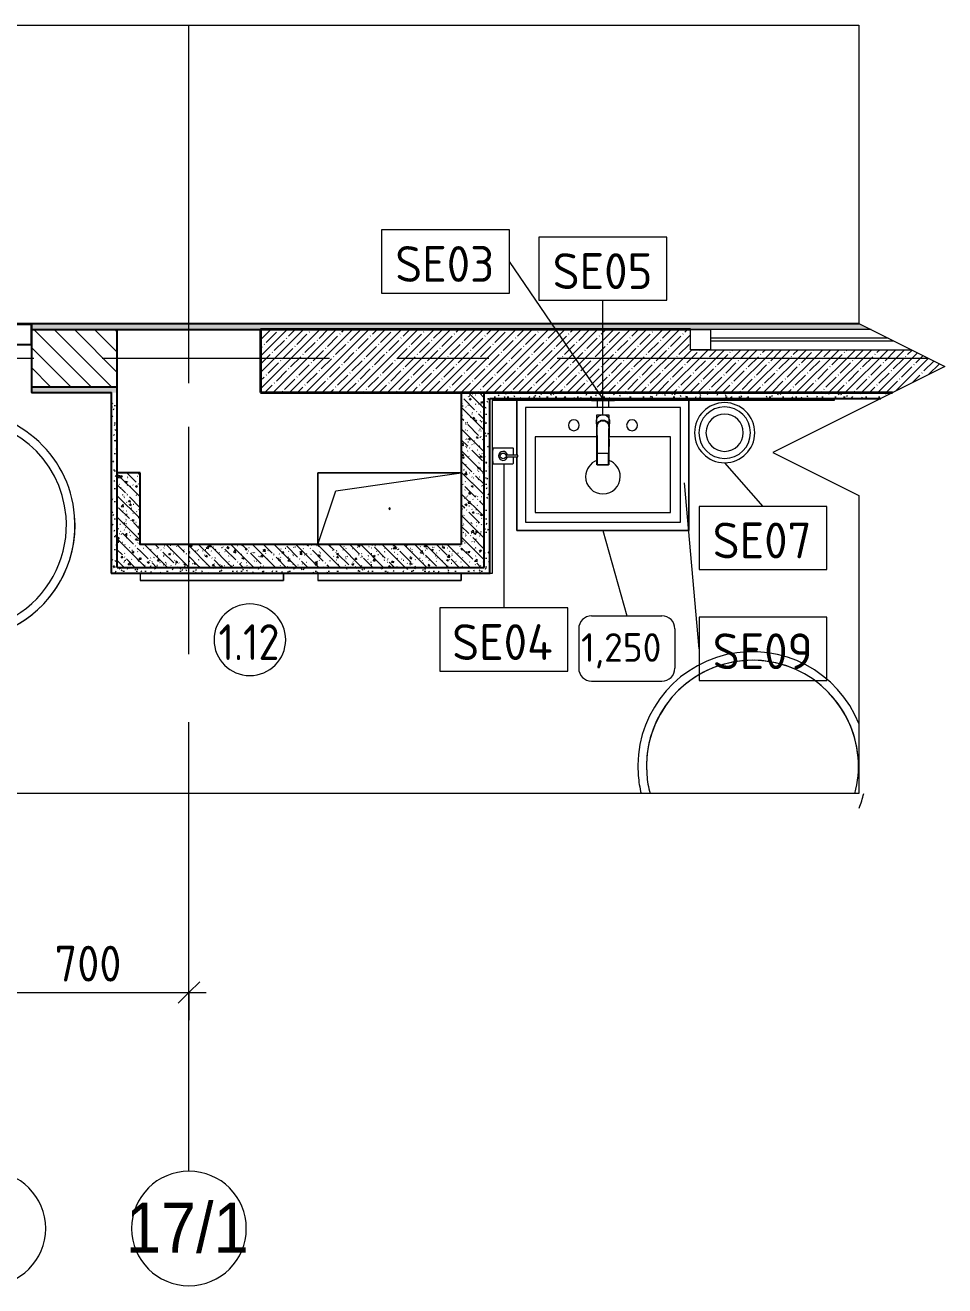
# Model space of a CAD drawing. Header units: millimetres. Extents: x 3991 to 282775, y -8553 to 29560.
# Drawn here: x 83486 to 86695, y 4562 to 8963 of the extents above; entities that cross this region are included whole.
import ezdxf

# ---------------------------------------------------------------- set-up
doc = ezdxf.new("R2010")
doc.units = ezdxf.units.MM
doc.linetypes.add('Осевая', pattern=[1587.5, 317.5, -238.125, 793.75, -238.125])
for name, color, linetype, lineweight, true_color in [('0-1', 7, 'Continuous', 9, 0x4994b4), ('A-GENM-1', 7, 'Continuous', 9, 0x4994b4), ('A-WALL-1', 7, 'Continuous', 25, 0x3c3c3c), ('A-WALL-2', 7, 'Continuous', 35, 0x3c3c3c), ('A-WALL-FNSH-1', 7, 'Continuous', 15, 0x3c3c3c), ('P-SANR-FIXT-1', 7, 'Continuous', 15, 0x4994b4), ('P-SANR-FIXT-2', 7, 'Continuous', 9, 0x4994b4)]:
    doc.layers.add(name, color=color, linetype=linetype, lineweight=lineweight, true_color=true_color)
for name, color, linetype, lineweight in [('A-ANNO-DIMS', 7, 'Continuous', 9), ('A-ANNO-DIMS-50', 7, 'Continuous', 9), ('A-AREA-IDEN', 7, 'Continuous', 9), ('A-DETL-GENF', 7, 'Continuous', 9), ('A-GENM', 7, 'Continuous', 9), ('A-GLAZ', 7, 'Continuous', 9), ('A-GLAZ-1', 7, 'Continuous', 15), ('A-GLAZ-CWMG', 7, 'Continuous', 9), ('A-GLAZ-CWMG-1', 7, 'Continuous', 25), ('A-WALL', 7, 'Continuous', 9), ('I-FURN', 7, 'Continuous', 9), ('I-FURN-IDEN', 7, 'Continuous', 9), ('I-WALL', 7, 'Continuous', 9), ('P-SANR-FIXT-IDEN', 7, 'Continuous', 9), ('Оси', 7, 'Continuous', 9), ('Оси-1', 7, 'Continuous', 20), ('Оси-2', 7, 'Осевая', 9)]:
    doc.layers.add(name, color=color, linetype=linetype, lineweight=lineweight)
doc.styles.add('Arial', font='arial.ttf', dxfattribs={"width": 0.9, "height": 175})
doc.styles.add('GOST Common', font='GOST_Common.ttf', dxfattribs={"height": 100})
doc.styles.add('GOST Common_1', font='GOST_Common.ttf', dxfattribs={"height": 125})
doc.styles.add('GOST Common_2', font='GOST_Common.ttf', dxfattribs={"width": 0.9, "height": 125})
doc.styles.add('ISOCPEUR', font='isocpeur.ttf', dxfattribs={"width": 0.9, "height": 125})
doc.dimstyles.new('ISO-2_5_0_9К_БОЛЬШОЙ', dxfattribs={"dimscale": 304.8, "dimtxt": 124.497647, "dimasz": 0.246063, "dimexe": 0.19685, "dimexo": 0.492126, "dimgap": 0, "dimtad": 1, "dimdec": 0, "dimrnd": 10, "dimzin": 0, "dimdsep": 46, "dimtxsty": 'ISOCPEUR', "dimblk1": 'OBLIQUE', "dimblk2": 'OBLIQUE', "dimsah": 1, "dimcen": 0.09, "dimdle": 0.19685, "dimazin": 0, "dimtfac": 1, "dimtdec": 4, "dimtix": 1, "dimtmove": 0, "dimatfit": 3, "dimfxl": 1, "dimtvp": 1, "dimtolj": 1, "dimtzin": 0, "dimarcsym": 2})
pattern_1 = [(135, (22897.75, 0), (-37.717076, -37.717076), [53.34, -8.89, 1.778, -8.89]), (135, (22897.75, 37.694), (-37.717076, -37.717076), []), (50, (22897.75, 0), (63.763904, -5.57885), [6.667, -73.342]), (355, (22897.75, 0), (-12.334876, 66.869514), [5.334, -58.674]), (100.451, (22903.065, -0.465), (51.43036, 61.29098), [5.667, -62.332]), (46.184, (22897.75, 17.78), (94.87722, -14.71484), [10.001, -110.014]), (96.636, (22905.66, 16.55), (83.09115, 86.5993), [8.5, -93.497]), (351.184, (22897.75, 17.78), (83.09204, 86.59928), [8.001, -88.011]), (21, (22906.64, 13.335), (53.064487, -35.792726), [6.667, -73.342]), (326, (22906.64, 13.335), (21.63066, 64.46546), [5.334, -58.674]), (71.451, (22911.06, 10.35), (74.69646, 28.67237), [5.667, -62.332]), (37.5, (22897.75, 0), (1.080413, 29.594271), [1.676, -56.286, 1.676, -57.887, -58.896]), (37.5, (22897.75, 0), (1.080413, 29.594271), [-117.526, 1.676, -57.22]), (7.5, (22897.75, 0), (23.386368, 35.063507), [1.676, -32.283, 1.676, -54.953, -22.447]), (7.5, (22897.75, 0), (23.386368, 35.063507), [-90.589, 1.676, -20.771]), (327.5, (22877.926, 0), (47.456567, -2.005468), [1.676, -20.549, 1.676, -67.666, -92.011]), (327.5, (22877.926, 0), (47.456567, -2.005468), [-91.567, 1.676, -90.335]), (317.5, (22869.036, 0), (51.844948, 8.89904), [1.676, -27.216, 1.676, -44.374, -65.341]), (317.5, (22869.036, 0), (51.844948, 8.89904), [-74.943, 1.676, -63.665])]
pattern_2 = [(0, (22897.75, 0), (60.96, 15.24), [5.029, -40.691, 5.029, -40.691, -243.84]), (0, (22897.75, 0), (60.96, 15.24), [-91.44, 5.029, -86.411, 5.029, -40.691, -106.68]), (0, (22897.75, 0), (60.96, 15.24), [-228.6, 5.029, -25.451, 5.029, -71.171]), (120, (22920.61, 7.62), (-43.678227, 45.1729086), [5.029, -40.691, 5.029, -40.691, -243.84]), (120, (22920.61, 7.62), (-43.678227, 45.1729086), [-91.44, 5.029, -86.411, 5.029, -40.691, -106.68]), (120, (22920.61, 7.62), (-43.678227, 45.1729086), [-228.6, 5.029, -25.451, 5.029, -71.171]), (240, (22928.23, 38.1), (-17.281773, -60.4129086), [5.029, -40.691, 5.029, -40.691, -243.84]), (240, (22928.23, 38.1), (-17.281773, -60.4129086), [-91.44, 5.029, -86.411, 5.029, -40.691, -106.68]), (240, (22928.23, 38.1), (-17.281773, -60.4129086), [-228.6, 5.029, -25.451, 5.029, -71.171])]

# ---------------------------------------------------------------- blocks, each defined once
blk = doc.blocks.new('GM_Отверстие прямоугольное _в плите_ - Отверстие-V42-Фрагмент 1_5')
at = {"layer": 'A-GENM'}
for p, q in [((-250, -125), (-250, 125)), ((-250, 125), (250, 125)), ((250, 125), (-250, 125)), ((-250, 125), (-250, -125)), ((-187.5, 62.5), (250, 125)), ((-250, -125), (-187.5, 62.5))]:
    blk.add_line(p, q, dxfattribs=at)
for start, end in [(360, 180), (180, 360)]:
    blk.add_arc((0, 0), 2.5, start, end, dxfattribs=at)
blk = doc.blocks.new('ПУФ - 1_53-V44-Фрагмент 1_5')
at = {"layer": 'I-FURN'}
for radius, start, end in [(400, 153.9177, 161.4971), (400, 153.9177, 161.4971), (370, 160.3474, 180), (370, 160.3474, 180), (370, 360, 10.3083), (370, 0, 10.3083), (400, 360, 9.1706), (400, 0, 9.1706), (370, 180, 360), (370, 180, 201.1765), (370, 201.1765, 360), (400, 196.8048, 360), (400, 196.8048, 360)]:
    blk.add_arc((0, 0), radius, start, end, dxfattribs=at)
blk = doc.blocks.new('ПУФ - 1_53-V45-Фрагмент 1_5')
at = {"layer": 'I-FURN'}
for radius, start, end in [(400, 360, 180), (400, 40, 180), (370, 360, 180), (370, 0, 180), (400, 30, 40), (400, 0, 30), (400, 180, 360), (370, 180, 360), (370, 180, 360), (400, 180, 360)]:
    blk.add_arc((0, 0), radius, start, end, dxfattribs=at)
blk = doc.blocks.new('Мойка кухонная - Раковина Roca Victoria-N Unik 600х460 мм-V52-Фрагмент 1_5')
at = {"layer": 'P-SANR-FIXT-2'}
for p, q in [((270, 0), (-270, 0)), ((-270, 0), (-270, -400)), ((270, -400), (270, 0)), ((-21.2, -102.3), (-236.6, -102.3)), ((-236.6, -102.3), (-236.6, -366.4)), ((236.1, -102.3), (21.2, -102.3)), ((236.1, -366.4), (236.1, -102.3)), ((-236.6, -366.4), (236.1, -366.4)), ((-270, -400), (270, -400))]:
    blk.add_line(p, q, dxfattribs=at)
for centre, radius, start, end in [((-101.6, -61.9), 19, 90, 180), ((-101.6, -61.9), 19, 360, 90), ((101.6, -61.9), 19.1, 360, 180), ((-101.6, -61.9), 19, 180, 270), ((-101.6, -61.9), 19.1, 270, 360), ((0, -61.9), 19, 30.8434, 34.6789), ((101.6, -61.9), 19.1, 180, 360), ((0, -241.3), 60.5, 110.3552, 180), ((0, -241.3), 60.5, 109.1499, 110.1753), ((0, -241.3), 60.5, 69.8208, 70.6673), ((0, -241.3), 60.5, 360, 69.6409), ((0, -241.3), 60.5, 180, 360)]:
    blk.add_arc(centre, radius, start, end, dxfattribs=at)
blk = doc.blocks.new('сифон - Для раковины-V58-Фрагмент 1_5')
at = {"layer": 'P-SANR-FIXT-1'}
for p, q in [((226.1, 20), (203, 20)), ((227, 40), (226.1, 40)), ((226.1, -40), (226.1, 40)), ((203, -20), (226.1, -20)), ((226.1, -40), (227, -40))]:
    blk.add_line(p, q, dxfattribs=at)
blk = doc.blocks.new('смеситель для раковины - Default-V59-Фрагмент 1_5')
at = {"layer": '0-1'}
for p, q in [((-21.8, -15.6), (-22.8, -3)), ((-18.9, -7.6), (-19.6, -9.7)), ((22.8, -3), (21.8, -15.6)), ((-20.4, -97.4), (-20.3, -110)), ((-19.8, -111.8), (19.8, -111.8)), ((20.3, -110), (20.4, -97.4)), ((-19.8, -151.6), (19.7, -151.6))]:
    blk.add_line(p, q, dxfattribs=at)
at = {"layer": '0-1', "flags": 128}
for points in [[(12.1, 0.1), (16.4, -3.8), (19.5, -8.8), (21, -14.5), (21, -16)], [(-21.1, -22.2), (-21.1, -24.2), (-21.1, -63.3), (-21.1, -93.2)], [(-20, -10.8), (-20.8, -13.2), (-20.9, -15.4)], [(21, -17), (21.2, -25.7), (21, -77.4), (21, -111.4)], [(20.8, -150.6), (20.7, -150.2), (20.7, -148.7), (20.8, -147.4), (20.8, -146.2), (20.9, -129.6), (21.1, -62.9), (21.1, -88)], [(-20.7, -150.6), (-20.7, -150.2), (-20.7, -149.2), (-20.7, -148.3), (-20.7, -146.9), (-20.7, -145.4), (-20.8, -134.7), (-21.1, -93.2)], [(20.9, -146.2), (20.9, -147.7), (20.8, -148.8), (20.8, -149.8), (20.8, -150.4), (20.7, -151.2), (20.5, -151.4), (20.3, -151.5), (20.1, -151.6), (19.7, -151.6)]]:
    blk.add_lwpolyline(points, dxfattribs=at)
at = {"layer": 'P-SANR-FIXT-1'}
for p, q in [((-21, -151.6), (-21, 23)), ((-21, 23), (21, 23)), ((21, 23), (21, -151.6)), ((-22.9, -0.9), (-22.9, -0.3)), ((22.9, -0.9), (22.5, -5)), ((22.9, -0.3), (22.9, -0.9)), ((-19.8, -111.8), (-19.7, -144)), ((19.7, -144), (19.8, -111.8)), ((20, -126.2), (19.9, -131)), ((20, -108.6), (20, -111.3)), ((20, -113.5), (20, -115.7)), ((21, -151.6), (-21, -151.6)), ((19.9, -133.6), (19.9, -136.7)), ((19.9, -140.7), (19.9, -143.1))]:
    blk.add_line(p, q, dxfattribs=at)
at = {"layer": 'P-SANR-FIXT-1', "flags": 128}
for points in [[(-4.7, 2.1), (-6.1, 1.8), (-9.8, 0.4)], [(2.7, 2.4), (2.1, 2.5), (-2.1, 2.5), (-2.7, 2.4)], [(-0.6, 3.9), (-0.3, 3.9), (-0.1, 3.9), (0.1, 3.9), (0.3, 3.9), (0.6, 3.9)], [(9.8, 0.4), (6.1, 1.8), (5.1, 2)], [(-21.1, -88.1), (-20.9, -138.9), (-20.9, -145.3), (-20.8, -150.2), (-20.7, -149.4), (-20.7, -143.7), (-20.8, -118.3), (-21, -67.6), (-21.1, -42.2), (-21.1, -16.9)], [(-12.1, -0.9), (-13.1, -1.6), (-15.9, -4.1)], [(15.9, -4.1), (13.1, -1.6), (12.1, -0.9)], [(21.1, -16.9), (21.1, -42.2), (21, -67.6), (20.8, -118.3), (20.7, -143.7), (20.7, -149.4), (20.8, -150.2), (20.9, -145.3), (20.9, -138.9), (21.1, -88.1)], [(21.8, -15.2), (22.1, -10.8), (22.3, -7.9), (22.5, -5.6), (22.7, -3.2), (22.9, -0.9)], [(-20, -119.8), (-20, -111), (-20, -109.4)], [(-19.9, -138.3), (-19.9, -133.8), (-19.9, -125.8)], [(20, -117.9), (20, -119.9), (20, -123.6)]]:
    blk.add_lwpolyline(points, dxfattribs=at)
at = {"layer": 'P-SANR-FIXT-1'}
for centre, major_axis, ratio, start_param, end_param in [((0, -17.2), (20.8, 0), 0.98634, 1.799765, 2.014602), ((0, -17.2), (18.5, 0), 0.986286, 1.529552, 1.612041), ((0, -17.2), (20.8, 0), 0.98634, 1.126997, 1.369237), ((0, -17.2), (20.8, 0), 0.98634, 3.193059, 3.245131), ((0, -17.2), (20.8, 0), 0.98634, 2.841808, 2.987825), ((0, -17.2), (20.8, 0), 0.98634, 0.153768, 0.299784), ((0, -17.2), (20.8, 0), 0.98634, 6.179646, 6.231719), ((-19.8, -109.7), (0.5, 0.002), 0.095848, 1.570429, 2.347364), ((19.8, -109.7), (-0.5, 0.002), 0.095846, 3.935935, 4.712983)]:
    blk.add_ellipse(centre, major_axis=major_axis, ratio=ratio, start_param=start_param, end_param=end_param, dxfattribs=at)
for points, knots in [([(-22.9, -0.3), (-22.9, 2.5), (-22.3, 6.4), (-20, 11.4), (-17.7, 14.7), (-14.9, 17.6), (-11.6, 20), (-7.9, 21.7), (-4.5, 22.6), (-1.5, 23), (1.9, 23), (6, 22.4), (10, 20.8), (12.8, 19.1), (14.8, 17.5), (16.7, 15.8), (18.8, 13.3), (21.9, 8.1), (22.9, 3.2), (22.9, -0.3)], [0, 0, 0, 0, 0.111111, 0.166667, 0.222222, 0.277778, 0.333333, 0.388889, 0.444444, 0.479167, 0.513889, 0.583333, 0.652778, 0.6875, 0.722222, 0.756944, 0.791667, 0.861111, 1, 1, 1, 1]), ([(21.1, -16.4), (21.1, -16), (21, -15.1), (20.8, -13.8), (20.6, -12.6), (20.3, -11.7), (20.2, -11.2), (20, -10.9), (19.9, -10.5), (19.7, -9.9), (19.3, -9), (18.6, -7.6), (17.7, -6.2), (17, -5.2), (16.4, -4.5), (15.8, -3.8), (15, -3), (13.9, -2), (12.7, -1.2), (11.7, -0.5), (10.9, -0.1), (10.1, 0.3), (9, 0.9), (6.9, 1.7), (2.6, 2.8), (-2.6, 2.8), (-6.9, 1.7), (-9.2, 0.7), (-11.2, -0.2), (-13.2, -1.5), (-14.9, -2.9), (-16.1, -4.2), (-17.3, -5.5), (-18.5, -7.2), (-19.6, -9.3), (-20.7, -12.4), (-21.1, -14.8), (-21.1, -16.4)], [0, 0, 0, 0, 0.027778, 0.055556, 0.083333, 0.097222, 0.104167, 0.111111, 0.118056, 0.125, 0.138889, 0.166667, 0.194444, 0.208333, 0.222222, 0.236111, 0.25, 0.277778, 0.305556, 0.319444, 0.333333, 0.347222, 0.361111, 0.388889, 0.444444, 0.555556, 0.611111, 0.638889, 0.666667, 0.708333, 0.75, 0.770833, 0.791667, 0.833333, 0.875, 0.916667, 1, 1, 1, 1]), ([(-15.4, -2.7), (-15.3, -2.6), (-14.5, -1.7), (-12.8, -0.2), (-10.9, 1), (-10, 1.5)], [0.4875302, 0.4875302, 0.4875302, 0.4875302, 0.5, 0.6, 0.7, 0.7, 0.7, 0.7]), ([(-9.5, 1.7), (-8.7, 2.1), (-6.8, 2.9), (-3.8, 3.7), (-1.6, 3.9), (-0.6, 3.9)], [0.7162377, 0.7162377, 0.7162377, 0.7162377, 0.8, 0.9, 1, 1, 1, 1]), ([(-5.8, 0.7), (-5.1, 0.9), (-2, 1.6), (3.8, 1.6), (10.7, -1.1), (15, -4.8), (16.9, -7.4), (17.3, -8)], [-0.5890495, -0.5890495, -0.5890495, -0.5890495, -0.5555556, -0.4444444, -0.3333333, -0.2222222, -0.1898256, -0.1898256, -0.1898256, -0.1898256]), ([(-0.6, 3), (-0.6, 3.1), (-0.6, 3.3), (-0.6, 3.6), (-0.6, 3.8), (-0.6, 3.9), (-0.6, 3.9)], [0.1818182, 0.1818182, 0.1818182, 0.1818182, 0.3636364, 0.5454545, 0.7272727, 1, 1, 1, 1]), ([(0.6, 3.1), (0.6, 3.2), (0.6, 3.3), (0.6, 3.6), (0.6, 3.8), (0.6, 3.9), (0.6, 3.9)], [0.2272727, 0.2272727, 0.2272727, 0.2272727, 0.3636364, 0.5454545, 0.7272727, 1, 1, 1, 1]), ([(3.5, 3.6), (4.7, 3.4), (8, 2.6), (12.9, 0), (16.7, -3.9), (19, -7.6), (20.2, -10.6), (20.7, -12.8), (20.9, -13.9), (20.9, -14)], [0.0908638, 0.0908638, 0.0908638, 0.0908638, 0.2, 0.4, 0.6, 0.7, 0.8, 0.9, 0.9080467, 0.9080467, 0.9080467, 0.9080467]), ([(-22.9, -0.9), (-22.9, -1.5), (-22.8, -2.5), (-22.7, -3.8), (-22.6, -4.8), (-22.5, -5.7), (-22.4, -6.6), (-22.3, -7.5), (-22.2, -8.7), (-22.1, -10.1), (-22, -12.1), (-21.9, -13.9), (-21.8, -15.2)], [0, 0, 0, 0, 0.166667, 0.25, 0.333333, 0.416667, 0.5, 0.583333, 0.666667, 0.75, 0.833333, 1, 1, 1, 1]), ([(-21.8, -15.2), (-21.8, -16.2), (-21.7, -18.4), (-21.6, -22.6), (-21.5, -27.6), (-21.4, -33.2), (-21.4, -38.3), (-21.3, -42.6), (-21.3, -45.9), (-21.3, -49.3), (-21.3, -52.8), (-21.2, -55.7), (-21.2, -58), (-21.2, -59.8), (-21.2, -61.5), (-21.2, -63.9), (-21.2, -66.8), (-21.2, -70.4), (-21.2, -73.9), (-21.1, -77.5), (-21.1, -82.2), (-21.1, -85.7), (-21.1, -88.1)], [0, 0, 0, 0, 0.083333, 0.166667, 0.25, 0.333333, 0.416667, 0.458333, 0.5, 0.541667, 0.583333, 0.625, 0.645833, 0.666667, 0.6875, 0.708333, 0.75, 0.791667, 0.833333, 0.875, 0.916667, 1, 1, 1, 1]), ([(-21.1, -16.9), (-21.1, -15.9), (-21, -14.3), (-20.6, -12.1), (-20.1, -10.6), (-19.6, -9), (-18.7, -7.1), (-17.6, -5.3), (-16.6, -4.1), (-16.4, -3.7)], [0, 0, 0, 0, 0.1, 0.15, 0.2, 0.25, 0.3, 0.4, 0.4433431, 0.4433431, 0.4433431, 0.4433431]), ([(-21.1, -18.4), (-21.1, -19.2), (-21.1, -20.8), (-21.1, -23.1), (-21.1, -25), (-21, -26.5), (-21, -27.6), (-21, -28.6), (-21, -30), (-21, -31.7), (-21, -33.4), (-21, -34.6), (-20.9, -35.2), (-20.9, -35.7), (-20.9, -36.3), (-20.9, -36.9), (-20.9, -38.1), (-20.9, -39.8), (-20.9, -41.4), (-20.8, -42.8), (-20.8, -44.1), (-20.8, -45.8), (-20.8, -48.6), (-20.7, -53.5), (-20.6, -60.7), (-20.6, -68.9), (-20.5, -76.5), (-20.5, -85.7), (-20.4, -92.7), (-20.4, -97.4)], [0, 0, 0, 0, 0.027778, 0.055556, 0.083333, 0.097222, 0.111111, 0.125, 0.138889, 0.166667, 0.194444, 0.208333, 0.215278, 0.222222, 0.229167, 0.236111, 0.25, 0.277778, 0.305556, 0.319444, 0.333333, 0.361111, 0.388889, 0.444444, 0.555556, 0.666667, 0.75, 0.833333, 1, 1, 1, 1]), ([(-20, -10.9), (-20.1, -11.4), (-20.5, -12.6), (-20.7, -13.9), (-20.8, -14.6)], [0, 0, 0, 0, 0.4, 1, 1, 1, 1]), ([(-20.7, -19.9), (-20.7, -17.5), (-20.1, -14), (-18.8, -10.8), (-18.3, -9.9)], [-1, -1, -1, -1, -0.8888889, -0.842663, -0.842663, -0.842663, -0.842663]), ([(-17.1, -5.5), (-17.4, -6), (-18.3, -7.2), (-19, -8.5), (-19.3, -9.3)], [0.2222222, 0.2222222, 0.2222222, 0.2222222, 0.4444444, 0.7777778, 0.7777778, 0.7777778, 0.7777778]), ([(-17.2, -8), (-16.9, -7.4), (-15.8, -6), (-14.7, -4.7), (-13.9, -4)], [-0.81017436, -0.81017436, -0.81017436, -0.81017436, -0.77777778, -0.73140311, -0.73140311, -0.73140311, -0.73140311]), ([(-12.3, -2.7), (-11.7, -2.2), (-10.3, -1.2), (-8.7, -0.4), (-7.8, 0)], [-0.69972199, -0.69972199, -0.69972199, -0.69972199, -0.66666667, -0.62017928, -0.62017928, -0.62017928, -0.62017928]), ([(19.9, -10.7), (19.6, -9.7), (18.7, -7.9), (17.6, -6.2), (17.1, -5.5)], [0.0231952, 0.0231952, 0.0231952, 0.0231952, 0.4444444, 0.7777778, 0.7777778, 0.7777778, 0.7777778]), ([(18.3, -9.9), (18.8, -10.8), (20.1, -14), (20.7, -17.5), (20.7, -19.9)], [-0.1575276, -0.1575276, -0.1575276, -0.1575276, -0.1111111, 0, 0, 0, 0]), ([(20.8, -14.6), (20.7, -14.1), (20.6, -13.1), (20.4, -12.1), (20.2, -11.7)], [0, 0, 0, 0, 0.4444444, 0.7777778, 0.7777778, 0.7777778, 0.7777778]), ([(20.4, -97.4), (20.4, -91.1), (20.5, -81.8), (20.6, -69.7), (20.7, -60), (20.7, -52.6), (20.8, -47.4), (20.8, -45.2), (20.8, -43.5), (20.9, -41.8), (20.9, -39.8), (20.9, -37.7), (20.9, -36.2), (20.9, -35.4), (21, -34.1), (21, -32.6), (21, -31), (21, -29.7), (21, -28.6), (21, -27.7), (21, -26.8), (21.1, -25.6), (21.1, -22.9), (21.1, -20.4), (21.1, -18.4)], [0, 0, 0, 0, 0.222222, 0.333333, 0.444444, 0.583333, 0.618056, 0.652778, 0.670139, 0.6875, 0.722222, 0.756944, 0.774306, 0.782986, 0.791667, 0.826389, 0.84375, 0.861111, 0.878472, 0.887153, 0.895833, 0.913194, 0.930556, 1, 1, 1, 1]), ([(21.1, -88.1), (21.1, -85.1), (21.1, -80.6), (21.2, -74.5), (21.2, -69.9), (21.2, -65.1), (21.2, -60), (21.2, -55.1), (21.3, -50.9), (21.3, -47.5), (21.3, -44.7), (21.3, -42.6), (21.4, -41), (21.4, -39.8), (21.4, -38.7), (21.4, -37.3), (21.4, -35.8), (21.4, -34.1), (21.5, -32.1), (21.5, -29.7), (21.5, -27), (21.6, -24.6), (21.7, -21.6), (21.7, -18.3), (21.8, -16.1), (21.8, -15.2)], [0, 0, 0, 0, 0.071429, 0.107143, 0.142857, 0.178571, 0.214286, 0.25, 0.285714, 0.321429, 0.357143, 0.392857, 0.410714, 0.428571, 0.446429, 0.464286, 0.5, 0.535714, 0.571429, 0.625, 0.678571, 0.732143, 0.785714, 0.892857, 1, 1, 1, 1]), ([(-19.8, -109.7), (-19.8, -110.1), (-19.8, -110.9), (-19.8, -111.7), (-19.8, -111.8), (-19.8, -111.8)], [0, 0, 0, 0, 0.2, 0.4, 0.5304452, 0.5304452, 0.5304452, 0.5304452]), ([(19.8, -111.8), (19.8, -111.8), (19.8, -111.7), (19.8, -110.9), (19.8, -110.1), (19.8, -109.7)], [0.4695252, 0.4695252, 0.4695252, 0.4695252, 0.6, 0.8, 1, 1, 1, 1]), ([(-19.8, -151.6), (-19.8, -151.6), (-19.8, -151.4), (-19.8, -149.9), (-19.9, -148), (-19.9, -147.3)], [0.5274141, 0.5274141, 0.5274141, 0.5274141, 0.6, 0.8, 0.9038771, 0.9038771, 0.9038771, 0.9038771]), ([(-19.7, -144), (-19.7, -145.5), (-19.7, -148.5), (-19.7, -151.2), (-19.7, -151.6), (-19.8, -151.6)], [0, 0, 0, 0, 0.2, 0.4, 0.5271653, 0.5271653, 0.5271653, 0.5271653]), ([(19.7, -151.6), (19.7, -151.6), (19.7, -151.6), (19.7, -151.2), (19.7, -150), (19.7, -148.3), (19.7, -146.2), (19.7, -144.8), (19.7, -144)], [0.4725879, 0.4725879, 0.4725879, 0.4725879, 0.5, 0.6, 0.7, 0.8, 0.9, 1, 1, 1, 1]), ([(19.9, -147.4), (19.9, -148), (19.8, -149.3), (19.8, -150.7), (19.8, -151.5), (19.8, -151.6), (19.7, -151.6)], [0.1, 0.1, 0.1, 0.1, 0.2, 0.3, 0.4, 0.4724791, 0.4724791, 0.4724791, 0.4724791])]:
    blk.add_open_spline(points, degree=3, knots=knots, dxfattribs=at)
for points in [[(0.6, 3.9), (1.2, 3.9), (1.8, 3.9), (2.5, 3.8)], [(-22.6, -4.9), (-22.8, -3.6), (-22.9, -2.2), (-22.9, -0.9)], [(20.7, -87.3), (20.7, -87.4), (20.7, -87.5), (20.6, -87.8), (20.5, -87.9), (20.5, -88)], [(-20.8, -88.2), (-20.7, -88.2), (-20.6, -88.2), (-20.5, -88.2)], [(-19.8, -110.9), (-19.8, -110.6), (-19.8, -110.3), (-19.8, -110)], [(-19.8, -111.8), (-19.8, -111.8), (-19.8, -111.8), (-19.8, -111.8)], [(19.8, -110), (19.8, -110.3), (19.8, -110.6), (19.8, -110.9)], [(19.8, -111.8), (19.8, -111.8), (19.8, -111.8), (19.8, -111.8)]]:
    blk.add_open_spline(points, degree=3, dxfattribs=at)
blk = doc.blocks.new('TOY_Диспансер мыло - Дозатор Elegance new 11654 019001 хром-30642362-Фрагмент 1_5')
at = {"layer": 'A-GENM-1'}
for p, q in [((127.9, 96.6), (122.2, 96.6)), ((122.2, 96.6), (122.2, 81.7)), ((127.9, 81.7), (127.9, 96.6)), ((97.5, 79.7), (97.5, 12)), ((122.2, 81.7), (99.5, 81.7)), ((122.2, 81.7), (102.9, 81.7)), ((122.2, 82.7), (122.2, 55.3)), ((127.9, 55.3), (127.9, 82.7)), ((146.9, 81.7), (127.9, 81.7)), ((150.5, 81.7), (127.9, 81.7)), ((152.5, 12), (152.5, 79.7)), ((99.5, 10), (105, 10)), ((145, 10), (105, 10)), ((105, 10), (105, 7.5)), ((145, 7.5), (145, 10)), ((145, 10), (150.5, 10))]:
    blk.add_line(p, q, dxfattribs=at)
blk.add_circle((125, 45.7), 10, dxfattribs=at)
for centre, radius, start, end in [((99.5, 79.7), 2, 90, 180), ((125, 45.7), 15.7, 100.4353, 79.365), ((150.5, 79.7), 2, 360, 90), ((99.5, 12), 2, 180, 270), ((150.5, 12), 2, 270, 360)]:
    blk.add_arc(centre, radius, start, end, dxfattribs=at)
blk = doc.blocks.new('мусорная корзина - Round_ Metal-30590745-Фрагмент 1_5')
at = {"layer": 'P-SANR-FIXT-1'}
for radius, start, end in [(105, 0, 180), (90, 360, 180), (65, 0, 180), (105, 180, 360), (90, 180, 360), (65, 180, 360)]:
    blk.add_arc((0, 0), radius, start, end, dxfattribs=at)
blk = doc.blocks.new('Мебель_универсальная - 1_5р-31046418-Фрагмент 1_5')
at = {"layer": 'I-FURN'}
for p, q in [((61490, 7049), (60990, 7049)), ((60990, 7049), (61490, 7049)), ((60990, 7049), (60990, 7024)), ((60990, 7049), (60990, 7024)), ((61490, 7024), (61490, 7049)), ((61490, 7049), (61490, 7024)), ((61490, 7024), (60990, 7024)), ((60990, 7024), (61490, 7024))]:
    blk.add_line(p, q, dxfattribs=at)
blk = doc.blocks.new('Прямоугольный импост - 50 x 70 мм-31700031-Фрагмент 1_5')
at = {"layer": 'A-GLAZ-CWMG-1'}
for p, q in [((-70, 35), (0, 35)), ((-70, -35), (-70, 35)), ((0, 35), (0, -35)), ((0, -35), (-70, -35))]:
    blk.add_line(p, q, dxfattribs=at)
blk = doc.blocks.new('120_Окно_СКБ_1Ст - 120_Окно_СКБ_1Ст 400х1200 EI30-V67-Фрагмент 1_5')
at = {"layer": 'A-GLAZ'}
for p, q in [((30, 110), (-600, 110)), ((90, 80), (-530, 80)), ((110, 70), (-530, 70)), ((-600, 40), (170, 40))]:
    blk.add_line(p, q, dxfattribs=at)
at = {"layer": 'A-GLAZ-1'}
for p, q in [((-600, 40), (-600, 110)), ((-600, 110), (-530, 110)), ((-530, 110), (-530, 40)), ((-530, 40), (-600, 40))]:
    blk.add_line(p, q, dxfattribs=at)
blk = doc.blocks.new('DET_L_Линия разрыва - М100-30647500-Фрагмент 1_5')
at = {"layer": 'A-DETL-GENF'}
for p, q in [((1191.45735, 300), (1041.45735, 0)), ((1491.45735, -300), (1191.45735, 300)), ((1041.45735, 0), (0, 0)), ((1641.45735, 0), (1491.45735, -300)), ((2682.9147, 0), (1641.45735, 0))]:
    blk.add_line(p, q, dxfattribs=at)
blk = doc.blocks.new('DET_L_Линия разрыва - М100-30647533-Фрагмент 1_5')
at = {"layer": 'A-DETL-GENF'}
blk.add_line((18548.7, 0), (36497.4, 0), dxfattribs=at)
blk = doc.blocks.new('DET_L_Линия разрыва - М100-30647532-Фрагмент 1_5')
at = {"layer": 'A-DETL-GENF'}
blk.add_line((36497.4, 0), (18548.7, 0), dxfattribs=at)
blk = doc.blocks.new('Ось сетки - D8-29747960-Фрагмент 1_5')
at = {"layer": 'Оси-1'}
for start, end in [(360, 180), (180, 360)]:
    blk.add_arc((0, 0), 4, start, end, dxfattribs=at)
blk = doc.blocks.new('DIMBLOCK70-Фрагмент 1_5')
at = {"layer": 'A-ANNO-DIMS-50'}
for p, q in [((83357.8, 5488.5), (83357.8, 5645.5)), ((84057.8, 5488.5), (84057.8, 5645.5)), ((83357.8, 5585.5), (84117.8, 5585.5)), ((83357.8, 5585.5), (83357.8, 5488.5)), ((84057.8, 5585.5), (84057.8, 5488.5))]:
    blk.add_line(p, q, dxfattribs=at)
at = {"layer": 'A-ANNO-DIMS-50', "lineweight": 20}
for p, q in [((83357.8, 5585.5), (83395.3, 5623)), ((84057.8, 5585.5), (84095.3, 5623)), ((83357.8, 5585.5), (83320.3, 5548)), ((84057.8, 5585.5), (84020.3, 5548))]:
    blk.add_line(p, q, dxfattribs=at)
at = {"layer": 'A-ANNO-DIMS-50', "color": 0, "insert": (83589.2, 5748.8), "char_height": 125, "width": 284.429, "attachment_point": 1, "line_spacing_factor": 1.149209, "style": 'ISOCPEUR'}
blk.add_mtext('700', dxfattribs=at)
blk = doc.blocks.new('_Oblique')
at = {"color": 0, "linetype": 'ByBlock', "lineweight": -2}
blk.add_line((-0.5, -0.5), (0.5, 0.5), dxfattribs=at)
blk = doc.blocks.new('Марка_Помещения - Номер-25198446-Фрагмент 1_5')
at = {"layer": 'A-AREA-IDEN'}
for start, end in [(360, 180), (180, 360)]:
    blk.add_arc((0, 0), 2.5, start, end, dxfattribs=at)
blk = doc.blocks.new('Марка_Мебель - В прямоуг_Balcon_Марка-25523697-Фрагмент 1_5')
at = {"layer": 'I-FURN-IDEN'}
for p, q in [((-2.455, 2.278), (2.455, 2.278)), ((-3.355, 1.378), (-3.355, -1.384)), ((3.355, 1.378), (3.355, -1.378)), ((-2.461, -2.278), (2.455, -2.278))]:
    blk.add_line(p, q, dxfattribs=at)
for centre, radius, start, end in [((-2.455, 1.378), 0.9, 90, 180), ((2.455, 1.378), 0.9, 0, 90), ((-2.461, -1.384), 0.893, 180, 270), ((2.455, -1.378), 0.9, 270, 0)]:
    blk.add_arc(centre, radius, start, end, dxfattribs=at)
blk = doc.blocks.new('М_сантехническая_рамка1 - В рамке-30590747-Фрагмент 1_5')
at = {"layer": 'P-SANR-FIXT-IDEN'}
for p, q in [((4.293, 2.24), (-4.639, 2.24)), ((-4.639, 2.24), (-4.639, -2.178)), ((4.293, -2.178), (4.293, 2.24)), ((-4.639, -2.178), (4.293, -2.178))]:
    blk.add_line(p, q, dxfattribs=at)

msp = doc.modelspace()

# ---------------------------------------------------------------- hatches: boundary and pattern name
at = {"layer": 'I-WALL'}
h = msp.add_hatch(dxfattribs=at)
h.set_pattern_fill('FP_13', color=256, style=0, pattern_type=2)
h.set_pattern_definition(pattern_2)
h.paths.add_polyline_path([(86437.7, 7900), (86397.7, 7920), (83507.8, 7920), (83507.8, 7900), (86395, 7900)])
h.paths.add_polyline_path([(81007.8, 7900), (81007.8, 7920), (73607.8, 7920), (73607.8, 7900), (80043, 7900)])
h.paths.add_polyline_path([(71107.8, 7900), (71107.8, 7920), (64737.8, 7920), (64737.8, 7900), (70511.3, 7900)])
h.paths.add_polyline_path([(62237.8, 7900), (62237.8, 7920), (61657.8, 7920), (61657.8, 7900)])
h = msp.add_hatch(dxfattribs=at)
h.set_pattern_fill('FP_12', color=256, style=0, pattern_type=2)
h.set_pattern_definition([(135, (22897.75, 0), (-35.35534, -35.35534), [])])
h.paths.add_polyline_path([(83807.8, 7700), (83807.8, 7900), (83507.8, 7900), (83507.8, 7700), (83617.4, 7700)])
h.paths.add_polyline_path([(81007.8, 7700), (81007.8, 7900), (79807.8, 7900), (79807.8, 7700), (80043, 7700)])
h = msp.add_hatch(dxfattribs=at)
h.set_pattern_fill('FP_4', color=256, style=0, pattern_type=2)
h.set_pattern_definition([(45, (22897.75, 0), (-28.51196, 28.51196), []), (45, (22926.263, 0), (-28.51196, 28.51196), [50.403, -10.081, 1.676, -8.404])])
h.paths.add_polyline_path([(86395, 7680), (86512.3, 7680), (86695, 7771.4), (86577.7, 7830), (85807.8, 7830), (85807.8, 7900), (84307.8, 7900), (84307.8, 7680), (86095, 7680)])
h = msp.add_hatch(dxfattribs=at)
h.set_pattern_fill('FP_13', color=256, style=0, pattern_type=2)
h.set_pattern_definition(pattern_2)
h.paths.add_polyline_path([(83787.8, 7680), (83807.8, 7680), (83807.8, 7700), (83507.8, 7700), (83507.8, 7680), (83786.8, 7680)])
h.paths.add_polyline_path([(81007.8, 7680), (81007.8, 7700), (79827.8, 7700), (79827.8, 7680), (80043, 7680)])
h = msp.add_hatch(dxfattribs=at)
h.set_pattern_fill('FP_13', color=256, style=0, pattern_type=2)
h.set_pattern_definition(pattern_2)
h.paths.add_polyline_path([(83807.8, 7070), (83807.8, 7680), (83787.8, 7680), (83787.8, 7070)])
h = msp.add_hatch(dxfattribs=at)
h.set_pattern_fill('FP_15', color=256, style=0, pattern_type=2)
h.set_pattern_definition(pattern_1)
h.paths.add_polyline_path([(85087.8, 7070), (85087.8, 7680), (85007.8, 7680), (85007.8, 7070)])
h = msp.add_hatch(dxfattribs=at)
h.set_pattern_fill('FP_13', color=256, style=0, pattern_type=2)
h.set_pattern_definition(pattern_2)
h.paths.add_polyline_path([(86472.3, 7660), (86512.3, 7680), (85087.8, 7680), (85087.8, 7660), (86395, 7660)])
h = msp.add_hatch(dxfattribs=at)
h.set_pattern_fill('FP_13', color=256, style=0, pattern_type=2)
h.set_pattern_definition(pattern_2)
h.paths.add_polyline_path([(85087.8, 7050), (85107.8, 7050), (85107.8, 7660), (85087.8, 7660), (85087.8, 7070)])
h = msp.add_hatch(dxfattribs=at)
h.set_pattern_fill('FP_15', color=256, style=0, pattern_type=2)
h.set_pattern_definition(pattern_1)
h.paths.add_polyline_path([(83887.8, 7070), (83887.8, 7400), (83807.8, 7400), (83807.8, 7070)])
h = msp.add_hatch(dxfattribs=at)
h.set_pattern_fill('FP_15', color=256, style=0, pattern_type=2)
h.set_pattern_definition(pattern_1)
h.paths.add_polyline_path([(85007.8, 7070), (85007.8, 7150), (83887.8, 7150), (83887.8, 7070), (84808.9, 7070)])
h = msp.add_hatch(dxfattribs=at)
h.set_pattern_fill('FP_13', color=256, style=0, pattern_type=2)
h.set_pattern_definition(pattern_2)
h.paths.add_polyline_path([(85087.8, 7050), (85087.8, 7070), (83787.8, 7070), (83787.8, 7050), (84808.9, 7050)])

# ---------------------------------------------------------------- linework, layer by layer
at = {"layer": 'A-WALL'}
msp.add_line((83786.8, 7679), (83786.8, 7680), dxfattribs=at)
at = {"layer": 'A-WALL-1'}
for p, q in [((83507.8, 7920), (83507.8, 7680)), ((86397.7, 7920), (83507.8, 7920)), ((83507.8, 7900), (84307.8, 7900)), ((83807.8, 7070), (83807.8, 7900)), ((83507.8, 7700), (83807.8, 7700)), ((83507.8, 7680), (83787.8, 7680)), ((83787.8, 7050), (83787.8, 7680)), ((85007.8, 7680), (85007.8, 7150)), ((85087.8, 7070), (85087.8, 7680)), ((85107.8, 7660), (86472.3, 7660)), ((85107.8, 7050), (85107.8, 7660)), ((83887.8, 7400), (83807.8, 7400)), ((83887.8, 7150), (83887.8, 7400)), ((85007.8, 7150), (83887.8, 7150)), ((83787.8, 7050), (85107.8, 7050)), ((83807.8, 7070), (85087.8, 7070))]:
    msp.add_line(p, q, dxfattribs=at)
at = {"layer": 'A-WALL-2'}
for p, q in [((85807.8, 7900), (84307.8, 7900)), ((84307.8, 7900), (84307.8, 7680)), ((84307.8, 7680), (86512.3, 7680))]:
    msp.add_line(p, q, dxfattribs=at)
at = {"layer": 'A-WALL-FNSH-1'}
for p, q in [((86395.7, 7921), (61658.8, 7921)), ((62237.8, 7920), (83507.8, 7920)), ((83507.8, 7680), (83507.8, 7679)), ((83507.8, 7679), (83786.8, 7679)), ((83786.8, 7679), (83786.8, 7049)), ((86470.3, 7659), (85107.8, 7659)), ((85108.8, 7049), (85108.8, 7659)), ((83786.8, 7049), (85108.8, 7049))]:
    msp.add_line(p, q, dxfattribs=at)
at = {"layer": 'I-FURN'}
for p, q in [((85202.3, 7652), (85202.3, 7461.8)), ((85202.3, 7461.8), (85202.3, 7652)), ((85802.3, 7199), (85802.3, 7652)), ((85802.3, 7652), (85802.3, 7199)), ((85202.3, 7456.1), (85202.3, 7199)), ((85202.3, 7199), (85202.3, 7456.1)), ((85202.3, 7199), (85802.3, 7199)), ((85802.3, 7199), (85202.3, 7199))]:
    msp.add_line(p, q, dxfattribs=at)
at = {"layer": 'I-FURN-IDEN'}
msp.add_line((85502.3, 7199), (85585.5, 6900.5), dxfattribs=at)
at = {"layer": 'I-WALL'}
for p, q in [((86308.8, 7660), (86308.8, 7652)), ((85115.8, 7652), (85115.8, 7049)), ((86308.8, 7652), (85115.8, 7652)), ((85115.8, 7049), (85108.8, 7049))]:
    msp.add_line(p, q, dxfattribs=at)
at = {"layer": 'P-SANR-FIXT-IDEN'}
for p, q in [((85502.3, 7660), (85176.4, 8137.8)), ((85502.3, 7603), (85502.3, 8002.4)), ((85156.7, 7431.5), (85156.7, 6928.1)), ((85926.8, 7435), (86060.7, 7282.9)), ((85785.9, 7365.4), (85837.4, 6785.6))]:
    msp.add_line(p, q, dxfattribs=at)
at = {"layer": 'Оси'}
for p, q in [((84057.8, 7712.8), (84057.8, 8962.8)), ((85387.7, 7800), (86637.7, 7800)), ((84057.8, 4961.6), (84057.8, 6211.6))]:
    msp.add_line(p, q, dxfattribs=at)
at = {"layer": 'Оси-2'}
for p, q in [((49861.7, 7800), (85387.7, 7800)), ((84057.8, 6211.6), (84057.8, 7712.8))]:
    msp.add_line(p, q, dxfattribs=at)

# ---------------------------------------------------------------- block references
at = {"layer": 'A-AREA-IDEN', "xscale": 49.99999999999998, "yscale": 49.99999999999998, "zscale": 49.99999999999998}
msp.add_blockref('Марка_Помещения - Номер-25198446-Фрагмент 1_5', (84270.2, 6817.2), dxfattribs=at)
at = {"layer": 'A-DETL-GENF'}
for name, p in [('DET_L_Линия разрыва - М100-30647533-Фрагмент 1_5', (49897.6, 8962.8)), ('DET_L_Линия разрыва - М100-30647532-Фрагмент 1_5', (49897.6, 6279.9))]:
    msp.add_blockref(name, p, dxfattribs=at)
at = {"layer": 'A-DETL-GENF', "rotation": 89.99999999999991}
msp.add_blockref('DET_L_Линия разрыва - М100-30647500-Фрагмент 1_5', (86395, 6279.9), dxfattribs=at)
at = {"layer": 'A-GENM'}
msp.add_blockref('GM_Отверстие прямоугольное _в плите_ - Отверстие-V42-Фрагмент 1_5', (84757.8, 7275), dxfattribs=at)
at = {"layer": 'A-GLAZ'}
msp.add_blockref('120_Окно_СКБ_1Ст - 120_Окно_СКБ_1Ст 400х1200 EI30-V67-Фрагмент 1_5', (86407.8, 7790), dxfattribs=at)
at = {"layer": 'A-GLAZ-CWMG', "extrusion": (0, 0, -1), "rotation": 180}
msp.add_blockref('Прямоугольный импост - 50 x 70 мм-31700031-Фрагмент 1_5', (-83507.8, 7883), dxfattribs=at)
at = {"layer": 'I-FURN', "rotation": 184.6613193387897}
for name, p in [('ПУФ - 1_53-V45-Фрагмент 1_5', (83260.1, 7217.3)), ('ПУФ - 1_53-V44-Фрагмент 1_5', (86024, 6375.5))]:
    msp.add_blockref(name, p, dxfattribs=at)
at = {"layer": 'I-FURN'}
for p in [(22897.8, 0), (23517.8, 0)]:
    msp.add_blockref('Мебель_универсальная - 1_5р-31046418-Фрагмент 1_5', p, dxfattribs=at)
at = {"layer": 'I-FURN-IDEN', "xscale": 49.99999999999998, "yscale": 49.99999999999998, "zscale": 49.99999999999998}
msp.add_blockref('Марка_Мебель - В прямоуг_Balcon_Марка-25523697-Фрагмент 1_5', (85585.5, 6786.6), dxfattribs=at)
at = {"layer": 'P-SANR-FIXT-1'}
for name, p in [('Мойка кухонная - Раковина Roca Victoria-N Unik 600х460 мм-V52-Фрагмент 1_5', (85502.3, 7628)), ('мусорная корзина - Round_ Metal-30590745-Фрагмент 1_5', (85926.8, 7540)), ('смеситель для раковины - Default-V59-Фрагмент 1_5', (85502.3, 7580))]:
    msp.add_blockref(name, p, dxfattribs=at)
for name, p, rotation in [('сифон - Для раковины-V58-Фрагмент 1_5', (85502.3, 7425), 89.99999999999972), ('TOY_Диспансер мыло - Дозатор Elegance new 11654 019001 хром-30642362-Фрагмент 1_5', (85108.3, 7584), 270)]:
    msp.add_blockref(name, p, dxfattribs=dict(at, rotation=rotation))
at = {"layer": 'P-SANR-FIXT-IDEN', "xscale": 49.99999999999998, "yscale": 49.99999999999998, "zscale": 49.99999999999998}
for p in [(84961.7, 8136.2), (85511, 8111.3), (86069.4, 7170.9), (85165.4, 6816.1), (86069.4, 6784.1)]:
    msp.add_blockref('М_сантехническая_рамка1 - В рамке-30590747-Фрагмент 1_5', p, dxfattribs=at)
at = {"layer": 'Оси-1', "xscale": 49.99999999999998, "yscale": 49.99999999999998, "zscale": 49.99999999999998}
for p in [(83357.8, 4761.6), (84057.8, 4761.6)]:
    msp.add_blockref('Ось сетки - D8-29747960-Фрагмент 1_5', p, dxfattribs=at)

# ---------------------------------------------------------------- texts
at = {"layer": 'A-AREA-IDEN', "insert": (84161.1, 6871.4), "char_height": 125, "width": 274.177, "attachment_point": 1, "style": 'GOST Common_2'}
msp.add_mtext('1.12', dxfattribs=at)
at = {"layer": 'I-FURN-IDEN', "insert": (85426, 6840.2), "char_height": 100, "width": 368.776, "attachment_point": 1, "style": 'GOST Common'}
msp.add_mtext('1,250', dxfattribs=at)
at = {"layer": 'P-SANR-FIXT-IDEN', "char_height": 125, "attachment_point": 1, "style": 'GOST Common_1'}
for s, insert, width in [('SE03', (84777.4, 8191.7), 444.937), ('SE05', (85326.7, 8166.7), 444.937), ('SE07', (85885.1, 7226.3), 444.937), ('SE04', (84976.1, 6871.5), 456.962), ('SE09', (85885.1, 6839.5), 444.937)]:
    msp.add_mtext(s, dxfattribs=dict(at, insert=insert, width=width))
at = {"layer": 'Оси', "insert": (83837.6, 4851.9), "char_height": 175, "width": 530.316, "attachment_point": 1, "style": 'Arial'}
msp.add_mtext('17/1', dxfattribs=at)

# ---------------------------------------------------------------- dimensions: what is measured, and where the dimension line sits
at = {"layer": 'A-ANNO-DIMS'}
dim = msp.add_linear_dim(base=(84057.8, 5585.5), p1=(83357.8, 5638.5), p2=(84057.8, 5638.5), dimstyle='ISO-2_5_0_9К_БОЛЬШОЙ', override={"dimpost": '<>', "dimfxl": 700}, dxfattribs=at)
dim.commit()
dim.dimension.update_dxf_attribs({"geometry": 'DIMBLOCK70-Фрагмент 1_5', "text_midpoint": (83707.8, 5648)})

doc.saveas('drawing.dxf')
